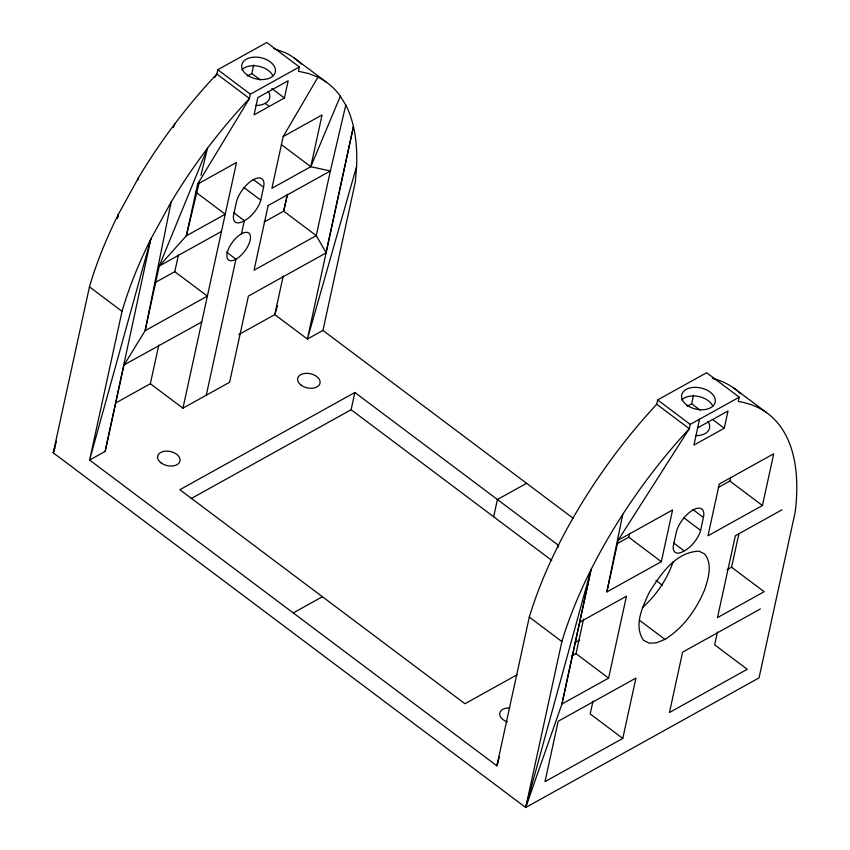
<?xml version="1.0" encoding="UTF-8"?>
<svg xmlns="http://www.w3.org/2000/svg" width="850" height="850" viewBox="0 0 850 850"><rect width="100%" height="100%" fill="white"/><g stroke="black" fill="none" stroke-linecap="round" stroke-linejoin="round"><path stroke-width="1.27" d="M214.816 77.414L216.856 74.024L217.802 69.721L266.804 42.5L299.381 66.959L298.446 71.272L308.635 73.536L317.974 77.18A289.946 129.859 -54.4 0 1 340.351 96.199L345.791 105.113A289.946 129.859 -54.4 0 1 356.575 166.547L355.374 181.719L322.947 330.427L307.392 339.065L274.805 314.606L283.22 276.006M299.381 66.959L250.378 94.18L249.443 98.494A289.946 136.351 -52.8 0 0 171.094 202.151L145.148 330.682L123.951 365.192L105.156 451.403L89.601 460.041L496.868 765.797L498.376 760.739M606.868 591.929L618.152 540.207L672.594 509.957L661.321 561.68L606.868 591.929L622.731 514.409M117.438 218.439L118.267 214.572L138.508 177.692A289.946 136.351 -52.8 0 1 216.856 74.024L249.443 98.494L197.614 184.099L186.341 235.822L159.248 266.029L145.148 330.682L207.379 296.119L174.792 271.66L178.458 254.851M499.364 756.861L496.868 765.797L529.295 617.089A289.946 131.325 -53.1 0 1 656.71 404.249L657.645 399.936L706.648 372.714L739.234 397.184L738.289 401.487A289.946 131.006 -53.2 0 1 795.218 511.934L759.039 677.886L525.693 807.5L561.924 704.034L591.069 569.532L525.693 807.5L53.263 452.816L89.441 286.864A289.946 136.351 -52.8 0 1 118.267 214.572L117.215 218.418M105.156 451.403L150.843 239.031L171.094 202.151M122.028 311.334L89.601 460.041L150.843 239.031A289.946 136.351 -52.8 0 0 122.028 311.334L89.441 286.864M115.526 403.081L150.354 383.733L158.769 345.132M247.329 76.043L251.823 73.546L253.704 64.929M150.354 383.733L182.941 408.191L236.512 162.499L197.614 184.099M206.274 395.229L235.928 259.239A16.841 7.607 -53.1 0 0 250.017 234.653A16.841 7.607 -53.1 0 0 230.148 245.682A16.841 7.607 -53.1 0 0 235.928 259.239L226.482 252.046M241.464 233.814L244.333 220.66A18.615 8.415 -53.1 0 0 260.769 200.164L263.585 187.234L253.077 179.35M284.41 98.005L288.171 80.771L257.837 97.612L254.076 114.856L284.41 98.005L271.798 88.538M317.974 77.18L283.178 136.574L271.904 188.296L310.792 166.696L340.351 96.199M287.353 194.363L283.688 211.172L264.095 222.052M345.791 105.113L330.363 170.977L310.792 166.696L322.065 114.973L283.178 136.574M191.165 498.578L351.114 409.732L354.864 392.487L558.652 545.487M493.648 516.747L497.409 499.502L526.586 483.299M525.693 807.5L561.871 641.548A289.946 131.325 -53.1 0 1 689.286 428.708L690.232 424.394L739.234 397.184M591.069 569.532L561.924 704.034L608.589 678.109L626.45 596.211L579.774 622.126M571.455 656.179L576.013 653.65L583.546 619.097M593.003 701.112L590.208 713.947L622.784 738.416L545.009 781.617L558.163 721.268L635.949 678.066L622.784 738.416M617.153 543.66L628.734 537.221L629.584 533.343M687.342 406.172L691.677 403.761L693.558 395.144M699.561 419.209L693.919 445.071L724.264 428.23L728.014 410.986L697.68 427.837M703.439 517.459A19.986 9.031 -53.1 0 0 693.111 509.926A19.986 9.031 -53.1 0 0 676.218 532.578L673.391 545.509A18.615 8.415 -53.1 0 0 684.186 550.874A18.615 8.415 -53.1 0 0 700.612 530.389L703.439 517.459L692.931 509.564M718.271 487.496L729.852 481.058L730.702 477.179M717.453 631.986L714.659 644.821L747.235 669.29L669.46 712.491L682.614 652.141L760.399 608.94M727.026 569.766L731.574 567.237L738.831 533.97M762.439 505.516L773.713 453.794L719.27 484.033L707.986 535.766L762.439 505.516L729.852 481.058M287.491 194.374L283.688 211.172L316.274 235.641L326.188 252.854L248.402 296.066L229.606 382.266L182.941 408.191M199.399 181.741L186.341 235.822L225.229 214.221L195.798 192.132M200.951 175.291L207.485 148.251L159.248 266.029L221.468 231.466M56.408 441.288L53.263 452.816L54.953 447.844M557.77 547.623L558.482 545.062M356.575 166.547L307.392 339.065L353.441 126.501L326.06 252.716M137.774 180.232L138.508 177.692M277.514 305.724L274.805 314.606L238.818 334.592M673.062 561.924C667.091 579.498 656.189 595.361 642.366 607.707M173.389 127.468L174.898 123.792M618.152 540.207L689.286 428.708L656.71 404.249M664.923 639.37C683.326 628.001 696.309 609.546 704.576 589.857C708.284 578.584 712.852 564.357 704.671 553.977L699.093 551.183C675.707 551.809 660.461 574.441 649.283 592.429C642.621 606.677 633.293 625.696 643.577 640.358L649.156 643.163L656.434 642.823L664.923 639.37L639.699 620.436M155.199 282.54L174.792 271.66M201.737 321.991L123.76 365.096M354.864 392.487L179.86 489.706L464.95 703.736L517.097 674.762M293.229 612.914L322.405 596.721M782.011 509.798L735.346 535.723L717.485 617.621L764.161 591.696L731.574 567.237M575.057 642.568L579.689 639.997M273.509 48.503L285.398 52.721A289.946 129.859 -54.4 0 1 301.293 64.09M293.824 57.736L326.4 82.195M733.986 388.184L766.572 412.643M251.823 73.546L260.238 79.858M691.677 403.761L700.081 410.082M712.693 419.549L724.264 428.23M265.168 103.371L269.238 106.431M217.802 69.721L250.378 94.18M657.645 399.936L690.232 424.394M281.361 144.606L310.792 166.696M243.95 187.542L260.769 200.164M683.804 517.756L700.612 530.389M233.824 212.766L244.333 220.66A18.615 8.415 -53.1 0 1 233.548 215.294L236.364 202.353A19.986 9.031 -53.1 0 1 253.268 179.711A19.986 9.031 -53.1 0 1 263.585 187.234M673.678 542.991L684.186 550.874M628.734 537.221L661.321 561.68M322.947 330.427L573.251 518.341M655.977 580.444L662.341 585.225M351.114 409.732L551.724 560.352M529.295 617.089L561.871 641.548M576.013 653.65L608.589 678.109M268.09 91.248A17.128 10.869 12.3 0 1 255.542 105.421M707.944 421.462A17.128 10.869 12.3 0 1 695.396 435.646M712.258 378.335A289.946 131.006 -53.2 0 1 740.637 393.709M507.354 721.916A11.422 7.246 12.3 0 1 499.757 713.192A11.422 7.246 12.3 0 1 509.713 707.954M241.889 69.774A17.128 10.869 12.3 0 1 258.527 66.236A17.128 10.869 12.3 0 1 272.924 75.937M681.742 399.999A17.128 10.869 12.3 0 1 698.381 396.451A17.128 10.869 12.3 0 1 712.778 406.151M268.143 205.541L254.044 270.204L316.274 235.641L330.363 170.977L268.143 205.541M301.081 385.135A11.422 7.246 12.3 0 0 319.802 383.945A11.422 7.246 12.3 0 0 305.692 373.352A11.422 7.246 12.3 0 0 301.081 385.135M161.075 462.899A11.422 7.246 12.3 0 0 179.796 461.709A11.422 7.246 12.3 0 0 165.686 451.127A11.422 7.246 12.3 0 0 161.075 462.899M246.925 74.821A17.128 10.869 12.3 0 0 275.007 73.047A17.128 10.869 12.3 0 0 253.842 57.152A17.128 10.869 12.3 0 0 246.925 74.821M686.768 405.036A17.128 10.869 12.3 0 0 714.85 403.261A17.128 10.869 12.3 0 0 693.696 387.377A17.128 10.869 12.3 0 0 686.768 405.036"/></g></svg>
